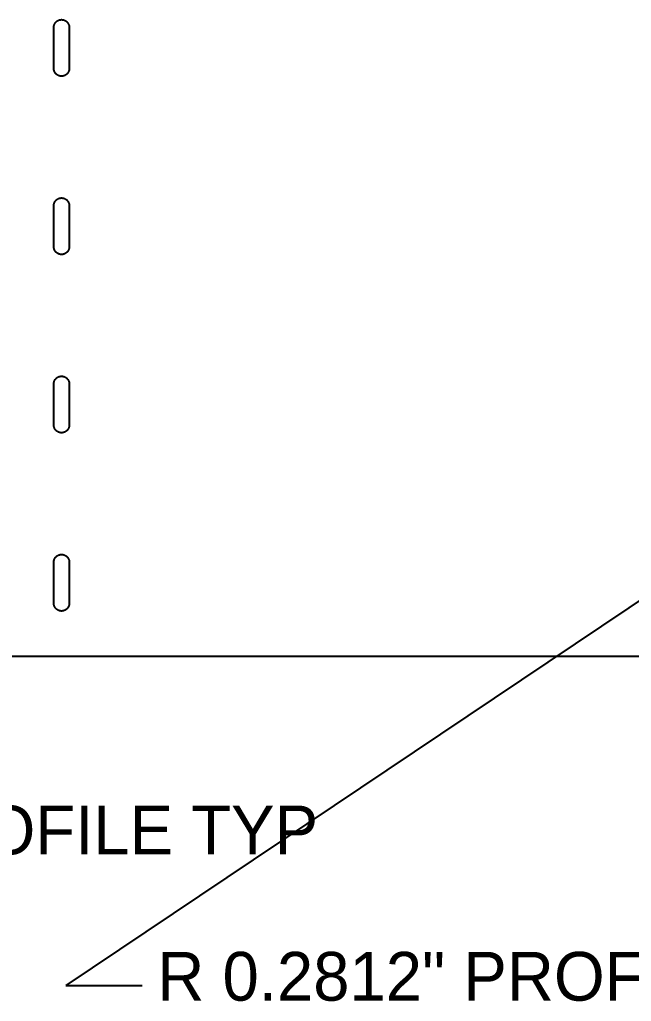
# Model space of a CAD drawing. Header units: inches. Extents: x 4 to 268, y 4 to 172.
# Drawn here: x 52.76 to 75.05, y 65.85 to 101.64 of the extents above; entities that cross this region are included whole.
import ezdxf

# ---------------------------------------------------------------- set-up
doc = ezdxf.new("R2010")
doc.units = ezdxf.units.IN
doc.header["$MEASUREMENT"] = 0

msp = doc.modelspace()

# ---------------------------------------------------------------- linework, layer by layer
at = {"layer": 'ANNOTATION'}
for p, q in [((97.089, 95.06), (54.444, 66.43)), ((54.444, 66.43), (57.222, 66.43))]:
    msp.add_line(p, q, dxfattribs=at)
at = {"layer": 'OUTLINE'}
for p, q in [((54.007, 101.375), (54.008, 101.389)), ((54.007, 101.361), (54.007, 101.375)), ((54.007, 99.861), (54.007, 101.361)), ((54.008, 101.389), (54.01, 101.402)), ((54.01, 101.402), (54.012, 101.416)), ((54.012, 101.416), (54.015, 101.429)), ((54.015, 101.429), (54.019, 101.443)), ((54.019, 101.443), (54.023, 101.456)), ((54.023, 101.456), (54.028, 101.469)), ((54.028, 101.469), (54.034, 101.481)), ((54.034, 101.481), (54.04, 101.494)), ((54.04, 101.494), (54.047, 101.506)), ((54.047, 101.506), (54.054, 101.517)), ((54.054, 101.517), (54.062, 101.529)), ((54.062, 101.529), (54.071, 101.54)), ((54.071, 101.54), (54.08, 101.55)), ((54.08, 101.55), (54.089, 101.56)), ((54.089, 101.56), (54.099, 101.57)), ((54.099, 101.57), (54.11, 101.579)), ((54.11, 101.579), (54.121, 101.587)), ((54.121, 101.587), (54.132, 101.595)), ((54.132, 101.595), (54.144, 101.602)), ((54.144, 101.602), (54.156, 101.609)), ((54.156, 101.609), (54.168, 101.615)), ((54.168, 101.615), (54.181, 101.621)), ((54.181, 101.621), (54.193, 101.626)), ((54.193, 101.626), (54.207, 101.63)), ((54.207, 101.63), (54.22, 101.634)), ((54.22, 101.634), (54.233, 101.637)), ((54.233, 101.637), (54.247, 101.639)), ((54.247, 101.639), (54.261, 101.641)), ((54.261, 101.641), (54.274, 101.642)), ((54.274, 101.642), (54.288, 101.642)), ((54.288, 101.642), (54.302, 101.642)), ((54.302, 101.642), (54.316, 101.641)), ((54.316, 101.641), (54.329, 101.639)), ((54.329, 101.639), (54.343, 101.637)), ((54.343, 101.637), (54.357, 101.634)), ((54.357, 101.634), (54.37, 101.63)), ((54.37, 101.63), (54.383, 101.626)), ((54.383, 101.626), (54.396, 101.621)), ((54.396, 101.621), (54.408, 101.615)), ((54.408, 101.615), (54.421, 101.609)), ((54.421, 101.609), (54.433, 101.602)), ((54.433, 101.602), (54.444, 101.595)), ((54.444, 101.595), (54.456, 101.587)), ((54.456, 101.587), (54.467, 101.579)), ((54.467, 101.579), (54.477, 101.57)), ((54.477, 101.57), (54.487, 101.56)), ((54.487, 101.56), (54.497, 101.55)), ((54.497, 101.55), (54.506, 101.54)), ((54.506, 101.54), (54.514, 101.529)), ((54.514, 101.529), (54.522, 101.517)), ((54.522, 101.517), (54.529, 101.506)), ((54.529, 101.506), (54.536, 101.494)), ((54.536, 101.494), (54.542, 101.481)), ((54.542, 101.481), (54.548, 101.469)), ((54.548, 101.469), (54.553, 101.456)), ((54.553, 101.456), (54.557, 101.443)), ((54.557, 101.443), (54.561, 101.429)), ((54.561, 101.429), (54.564, 101.416)), ((54.564, 101.416), (54.566, 101.402)), ((54.566, 101.402), (54.568, 101.389)), ((54.568, 101.389), (54.569, 101.375)), ((54.569, 101.375), (54.569, 101.361)), ((54.569, 101.361), (54.569, 99.861)), ((54.007, 99.854), (54.007, 99.861)), ((54.007, 99.847), (54.007, 99.854)), ((54.008, 99.84), (54.007, 99.847)), ((54.008, 99.834), (54.008, 99.84)), ((54.009, 99.827), (54.008, 99.834)), ((54.01, 99.82), (54.009, 99.827)), ((54.011, 99.813), (54.01, 99.82)), ((54.012, 99.806), (54.011, 99.813)), ((54.014, 99.799), (54.012, 99.806)), ((54.015, 99.793), (54.014, 99.799)), ((54.017, 99.786), (54.015, 99.793)), ((54.019, 99.779), (54.017, 99.786)), ((54.021, 99.773), (54.019, 99.779)), ((54.023, 99.766), (54.021, 99.773)), ((54.026, 99.76), (54.023, 99.766)), ((54.028, 99.753), (54.026, 99.76)), ((54.031, 99.747), (54.028, 99.753)), ((54.034, 99.741), (54.031, 99.747)), ((54.037, 99.735), (54.034, 99.741)), ((54.04, 99.729), (54.037, 99.735)), ((54.043, 99.722), (54.04, 99.729)), ((54.047, 99.717), (54.043, 99.722)), ((54.051, 99.711), (54.047, 99.717)), ((54.054, 99.705), (54.051, 99.711)), ((54.058, 99.699), (54.054, 99.705)), ((54.062, 99.694), (54.058, 99.699)), ((54.066, 99.688), (54.062, 99.694)), ((54.071, 99.683), (54.066, 99.688)), ((54.075, 99.677), (54.071, 99.683)), ((54.08, 99.672), (54.075, 99.677)), ((54.084, 99.667), (54.08, 99.672)), ((54.089, 99.662), (54.084, 99.667)), ((54.094, 99.657), (54.089, 99.662)), ((54.099, 99.653), (54.094, 99.657)), ((54.104, 99.648), (54.099, 99.653)), ((54.11, 99.644), (54.104, 99.648)), ((54.115, 99.639), (54.11, 99.644)), ((54.121, 99.635), (54.115, 99.639)), ((54.126, 99.631), (54.121, 99.635)), ((54.132, 99.627), (54.126, 99.631)), ((54.138, 99.623), (54.132, 99.627)), ((54.144, 99.62), (54.138, 99.623)), ((54.15, 99.616), (54.144, 99.62)), ((54.156, 99.613), (54.15, 99.616)), ((54.162, 99.61), (54.156, 99.613)), ((54.168, 99.607), (54.162, 99.61)), ((54.174, 99.604), (54.168, 99.607)), ((54.181, 99.601), (54.174, 99.604)), ((54.187, 99.599), (54.181, 99.601)), ((54.193, 99.596), (54.187, 99.599)), ((54.2, 99.594), (54.193, 99.596)), ((54.207, 99.592), (54.2, 99.594)), ((54.213, 99.59), (54.207, 99.592)), ((54.22, 99.588), (54.213, 99.59)), ((54.227, 99.587), (54.22, 99.588)), ((54.233, 99.585), (54.227, 99.587)), ((54.24, 99.584), (54.233, 99.585)), ((54.247, 99.583), (54.24, 99.584)), ((54.254, 99.582), (54.247, 99.583)), ((54.261, 99.581), (54.254, 99.582)), ((54.268, 99.581), (54.261, 99.581)), ((54.274, 99.58), (54.268, 99.581)), ((54.281, 99.58), (54.274, 99.58)), ((54.288, 99.58), (54.281, 99.58)), ((54.295, 99.58), (54.288, 99.58)), ((54.302, 99.58), (54.295, 99.58)), ((54.309, 99.581), (54.302, 99.58)), ((54.316, 99.581), (54.309, 99.581)), ((54.323, 99.582), (54.316, 99.581)), ((54.329, 99.583), (54.323, 99.582)), ((54.336, 99.584), (54.329, 99.583)), ((54.343, 99.585), (54.336, 99.584)), ((54.35, 99.587), (54.343, 99.585)), ((54.357, 99.588), (54.35, 99.587)), ((54.363, 99.59), (54.357, 99.588)), ((54.37, 99.592), (54.363, 99.59)), ((54.376, 99.594), (54.37, 99.592)), ((54.383, 99.596), (54.376, 99.594)), ((54.389, 99.599), (54.383, 99.596)), ((54.396, 99.601), (54.389, 99.599)), ((54.402, 99.604), (54.396, 99.601)), ((54.408, 99.607), (54.402, 99.604)), ((54.415, 99.61), (54.408, 99.607)), ((54.421, 99.613), (54.415, 99.61)), ((54.427, 99.616), (54.421, 99.613)), ((54.433, 99.62), (54.427, 99.616)), ((54.439, 99.623), (54.433, 99.62)), ((54.444, 99.627), (54.439, 99.623)), ((54.45, 99.631), (54.444, 99.627)), ((54.456, 99.635), (54.45, 99.631)), ((54.461, 99.639), (54.456, 99.635)), ((54.467, 99.644), (54.461, 99.639)), ((54.472, 99.648), (54.467, 99.644)), ((54.477, 99.653), (54.472, 99.648)), ((54.482, 99.657), (54.477, 99.653)), ((54.487, 99.662), (54.482, 99.657)), ((54.492, 99.667), (54.487, 99.662)), ((54.497, 99.672), (54.492, 99.667)), ((54.501, 99.677), (54.497, 99.672)), ((54.506, 99.683), (54.501, 99.677)), ((54.51, 99.688), (54.506, 99.683)), ((54.514, 99.694), (54.51, 99.688)), ((54.518, 99.699), (54.514, 99.694)), ((54.522, 99.705), (54.518, 99.699)), ((54.526, 99.711), (54.522, 99.705)), ((54.529, 99.717), (54.526, 99.711)), ((54.533, 99.722), (54.529, 99.717)), ((54.536, 99.729), (54.533, 99.722)), ((54.539, 99.735), (54.536, 99.729)), ((54.542, 99.741), (54.539, 99.735)), ((54.545, 99.747), (54.542, 99.741)), ((54.548, 99.753), (54.545, 99.747)), ((54.551, 99.76), (54.548, 99.753)), ((54.553, 99.766), (54.551, 99.76)), ((54.555, 99.773), (54.553, 99.766)), ((54.557, 99.779), (54.555, 99.773)), ((54.559, 99.786), (54.557, 99.779)), ((54.561, 99.793), (54.559, 99.786)), ((54.563, 99.799), (54.561, 99.793)), ((54.564, 99.806), (54.563, 99.799)), ((54.565, 99.813), (54.564, 99.806)), ((54.566, 99.82), (54.565, 99.813)), ((54.567, 99.827), (54.566, 99.82)), ((54.568, 99.834), (54.567, 99.827)), ((54.569, 99.84), (54.568, 99.834)), ((54.569, 99.861), (54.569, 99.854)), ((54.569, 99.854), (54.569, 99.847)), ((54.569, 99.847), (54.569, 99.84)), ((54.007, 94.875), (54.008, 94.889)), ((54.007, 94.861), (54.007, 94.875)), ((54.007, 93.361), (54.007, 94.861)), ((54.008, 94.889), (54.01, 94.902)), ((54.01, 94.902), (54.012, 94.916)), ((54.012, 94.916), (54.015, 94.929)), ((54.015, 94.929), (54.019, 94.943)), ((54.019, 94.943), (54.023, 94.956)), ((54.023, 94.956), (54.028, 94.969)), ((54.028, 94.969), (54.034, 94.981)), ((54.034, 94.981), (54.04, 94.994)), ((54.04, 94.994), (54.047, 95.006)), ((54.047, 95.006), (54.054, 95.017)), ((54.054, 95.017), (54.062, 95.029)), ((54.062, 95.029), (54.071, 95.04)), ((54.071, 95.04), (54.08, 95.05)), ((54.08, 95.05), (54.089, 95.06)), ((54.089, 95.06), (54.099, 95.07)), ((54.099, 95.07), (54.11, 95.079)), ((54.11, 95.079), (54.121, 95.087)), ((54.121, 95.087), (54.132, 95.095)), ((54.132, 95.095), (54.144, 95.102)), ((54.144, 95.102), (54.156, 95.109)), ((54.156, 95.109), (54.168, 95.115)), ((54.168, 95.115), (54.181, 95.121)), ((54.181, 95.121), (54.193, 95.126)), ((54.193, 95.126), (54.207, 95.13)), ((54.207, 95.13), (54.22, 95.134)), ((54.22, 95.134), (54.233, 95.137)), ((54.233, 95.137), (54.247, 95.139)), ((54.247, 95.139), (54.261, 95.141)), ((54.261, 95.141), (54.274, 95.142)), ((54.274, 95.142), (54.288, 95.142)), ((54.288, 95.142), (54.302, 95.142)), ((54.302, 95.142), (54.316, 95.141)), ((54.316, 95.141), (54.329, 95.139)), ((54.329, 95.139), (54.343, 95.137)), ((54.343, 95.137), (54.357, 95.134)), ((54.357, 95.134), (54.37, 95.13)), ((54.37, 95.13), (54.383, 95.126)), ((54.383, 95.126), (54.396, 95.121)), ((54.396, 95.121), (54.408, 95.115)), ((54.408, 95.115), (54.421, 95.109)), ((54.421, 95.109), (54.433, 95.102)), ((54.433, 95.102), (54.444, 95.095)), ((54.444, 95.095), (54.456, 95.087)), ((54.456, 95.087), (54.467, 95.079)), ((54.467, 95.079), (54.477, 95.07)), ((54.477, 95.07), (54.487, 95.06)), ((54.487, 95.06), (54.497, 95.05)), ((54.497, 95.05), (54.506, 95.04)), ((54.506, 95.04), (54.514, 95.029)), ((54.514, 95.029), (54.522, 95.017)), ((54.522, 95.017), (54.529, 95.006)), ((54.529, 95.006), (54.536, 94.994)), ((54.536, 94.994), (54.542, 94.981)), ((54.542, 94.981), (54.548, 94.969)), ((54.548, 94.969), (54.553, 94.956)), ((54.553, 94.956), (54.557, 94.943)), ((54.557, 94.943), (54.561, 94.929)), ((54.561, 94.929), (54.564, 94.916)), ((54.564, 94.916), (54.566, 94.902)), ((54.566, 94.902), (54.568, 94.889)), ((54.568, 94.889), (54.569, 94.875)), ((54.569, 94.875), (54.569, 94.861)), ((54.569, 94.861), (54.569, 93.361)), ((54.007, 93.354), (54.007, 93.361)), ((54.007, 93.347), (54.007, 93.354)), ((54.008, 93.34), (54.007, 93.347)), ((54.008, 93.334), (54.008, 93.34)), ((54.009, 93.327), (54.008, 93.334)), ((54.01, 93.32), (54.009, 93.327)), ((54.011, 93.313), (54.01, 93.32)), ((54.012, 93.306), (54.011, 93.313)), ((54.014, 93.299), (54.012, 93.306)), ((54.015, 93.293), (54.014, 93.299)), ((54.017, 93.286), (54.015, 93.293)), ((54.019, 93.279), (54.017, 93.286)), ((54.021, 93.273), (54.019, 93.279)), ((54.023, 93.266), (54.021, 93.273)), ((54.026, 93.26), (54.023, 93.266)), ((54.028, 93.253), (54.026, 93.26)), ((54.031, 93.247), (54.028, 93.253)), ((54.034, 93.241), (54.031, 93.247)), ((54.037, 93.235), (54.034, 93.241)), ((54.04, 93.229), (54.037, 93.235)), ((54.043, 93.222), (54.04, 93.229)), ((54.047, 93.217), (54.043, 93.222)), ((54.051, 93.211), (54.047, 93.217)), ((54.054, 93.205), (54.051, 93.211)), ((54.058, 93.199), (54.054, 93.205)), ((54.062, 93.194), (54.058, 93.199)), ((54.066, 93.188), (54.062, 93.194)), ((54.071, 93.183), (54.066, 93.188)), ((54.075, 93.177), (54.071, 93.183)), ((54.08, 93.172), (54.075, 93.177)), ((54.084, 93.167), (54.08, 93.172)), ((54.089, 93.162), (54.084, 93.167)), ((54.094, 93.157), (54.089, 93.162)), ((54.099, 93.153), (54.094, 93.157)), ((54.104, 93.148), (54.099, 93.153)), ((54.11, 93.144), (54.104, 93.148)), ((54.115, 93.139), (54.11, 93.144)), ((54.121, 93.135), (54.115, 93.139)), ((54.126, 93.131), (54.121, 93.135)), ((54.132, 93.127), (54.126, 93.131)), ((54.138, 93.123), (54.132, 93.127)), ((54.144, 93.12), (54.138, 93.123)), ((54.15, 93.116), (54.144, 93.12)), ((54.156, 93.113), (54.15, 93.116)), ((54.162, 93.11), (54.156, 93.113)), ((54.168, 93.107), (54.162, 93.11)), ((54.174, 93.104), (54.168, 93.107)), ((54.181, 93.101), (54.174, 93.104)), ((54.187, 93.099), (54.181, 93.101)), ((54.193, 93.096), (54.187, 93.099)), ((54.2, 93.094), (54.193, 93.096)), ((54.207, 93.092), (54.2, 93.094)), ((54.213, 93.09), (54.207, 93.092)), ((54.22, 93.088), (54.213, 93.09)), ((54.227, 93.087), (54.22, 93.088)), ((54.233, 93.085), (54.227, 93.087)), ((54.24, 93.084), (54.233, 93.085)), ((54.247, 93.083), (54.24, 93.084)), ((54.254, 93.082), (54.247, 93.083)), ((54.261, 93.081), (54.254, 93.082)), ((54.268, 93.081), (54.261, 93.081)), ((54.274, 93.08), (54.268, 93.081)), ((54.281, 93.08), (54.274, 93.08)), ((54.288, 93.08), (54.281, 93.08)), ((54.295, 93.08), (54.288, 93.08)), ((54.302, 93.08), (54.295, 93.08)), ((54.309, 93.081), (54.302, 93.08)), ((54.316, 93.081), (54.309, 93.081)), ((54.323, 93.082), (54.316, 93.081)), ((54.329, 93.083), (54.323, 93.082)), ((54.336, 93.084), (54.329, 93.083)), ((54.343, 93.085), (54.336, 93.084)), ((54.35, 93.087), (54.343, 93.085)), ((54.357, 93.088), (54.35, 93.087)), ((54.363, 93.09), (54.357, 93.088)), ((54.37, 93.092), (54.363, 93.09)), ((54.376, 93.094), (54.37, 93.092)), ((54.383, 93.096), (54.376, 93.094)), ((54.389, 93.099), (54.383, 93.096)), ((54.396, 93.101), (54.389, 93.099)), ((54.402, 93.104), (54.396, 93.101)), ((54.408, 93.107), (54.402, 93.104)), ((54.415, 93.11), (54.408, 93.107)), ((54.421, 93.113), (54.415, 93.11)), ((54.427, 93.116), (54.421, 93.113)), ((54.433, 93.12), (54.427, 93.116)), ((54.439, 93.123), (54.433, 93.12)), ((54.444, 93.127), (54.439, 93.123)), ((54.45, 93.131), (54.444, 93.127)), ((54.456, 93.135), (54.45, 93.131)), ((54.461, 93.139), (54.456, 93.135)), ((54.467, 93.144), (54.461, 93.139)), ((54.472, 93.148), (54.467, 93.144)), ((54.477, 93.153), (54.472, 93.148)), ((54.482, 93.157), (54.477, 93.153)), ((54.487, 93.162), (54.482, 93.157)), ((54.492, 93.167), (54.487, 93.162)), ((54.497, 93.172), (54.492, 93.167)), ((54.501, 93.177), (54.497, 93.172)), ((54.506, 93.183), (54.501, 93.177)), ((54.51, 93.188), (54.506, 93.183)), ((54.514, 93.194), (54.51, 93.188)), ((54.518, 93.199), (54.514, 93.194)), ((54.522, 93.205), (54.518, 93.199)), ((54.526, 93.211), (54.522, 93.205)), ((54.529, 93.217), (54.526, 93.211)), ((54.533, 93.222), (54.529, 93.217)), ((54.536, 93.229), (54.533, 93.222)), ((54.539, 93.235), (54.536, 93.229)), ((54.542, 93.241), (54.539, 93.235)), ((54.545, 93.247), (54.542, 93.241)), ((54.548, 93.253), (54.545, 93.247)), ((54.551, 93.26), (54.548, 93.253)), ((54.553, 93.266), (54.551, 93.26)), ((54.555, 93.273), (54.553, 93.266)), ((54.557, 93.279), (54.555, 93.273)), ((54.559, 93.286), (54.557, 93.279)), ((54.561, 93.293), (54.559, 93.286)), ((54.563, 93.299), (54.561, 93.293)), ((54.564, 93.306), (54.563, 93.299)), ((54.565, 93.313), (54.564, 93.306)), ((54.566, 93.32), (54.565, 93.313)), ((54.567, 93.327), (54.566, 93.32)), ((54.568, 93.334), (54.567, 93.327)), ((54.569, 93.34), (54.568, 93.334)), ((54.569, 93.361), (54.569, 93.354)), ((54.569, 93.354), (54.569, 93.347)), ((54.569, 93.347), (54.569, 93.34)), ((54.01, 88.402), (54.012, 88.416)), ((54.012, 88.416), (54.015, 88.429)), ((54.015, 88.429), (54.019, 88.443)), ((54.019, 88.443), (54.023, 88.456)), ((54.023, 88.456), (54.028, 88.469)), ((54.028, 88.469), (54.034, 88.481)), ((54.034, 88.481), (54.04, 88.494)), ((54.04, 88.494), (54.047, 88.506)), ((54.047, 88.506), (54.054, 88.517)), ((54.054, 88.517), (54.062, 88.529)), ((54.062, 88.529), (54.071, 88.54)), ((54.071, 88.54), (54.08, 88.55)), ((54.08, 88.55), (54.089, 88.56)), ((54.089, 88.56), (54.099, 88.57)), ((54.099, 88.57), (54.11, 88.579)), ((54.11, 88.579), (54.121, 88.587)), ((54.121, 88.587), (54.132, 88.595)), ((54.132, 88.595), (54.144, 88.602)), ((54.144, 88.602), (54.156, 88.609)), ((54.156, 88.609), (54.168, 88.615)), ((54.168, 88.615), (54.181, 88.621)), ((54.181, 88.621), (54.193, 88.626)), ((54.193, 88.626), (54.207, 88.63)), ((54.207, 88.63), (54.22, 88.634)), ((54.22, 88.634), (54.233, 88.637)), ((54.233, 88.637), (54.247, 88.639)), ((54.247, 88.639), (54.261, 88.641)), ((54.261, 88.641), (54.274, 88.642)), ((54.274, 88.642), (54.288, 88.642)), ((54.288, 88.642), (54.302, 88.642)), ((54.302, 88.642), (54.316, 88.641)), ((54.316, 88.641), (54.329, 88.639)), ((54.329, 88.639), (54.343, 88.637)), ((54.343, 88.637), (54.357, 88.634)), ((54.357, 88.634), (54.37, 88.63)), ((54.37, 88.63), (54.383, 88.626)), ((54.383, 88.626), (54.396, 88.621)), ((54.396, 88.621), (54.408, 88.615)), ((54.408, 88.615), (54.421, 88.609)), ((54.421, 88.609), (54.433, 88.602)), ((54.433, 88.602), (54.444, 88.595)), ((54.444, 88.595), (54.456, 88.587)), ((54.456, 88.587), (54.467, 88.579)), ((54.467, 88.579), (54.477, 88.57)), ((54.477, 88.57), (54.487, 88.56)), ((54.487, 88.56), (54.497, 88.55)), ((54.497, 88.55), (54.506, 88.54)), ((54.506, 88.54), (54.514, 88.529)), ((54.514, 88.529), (54.522, 88.517)), ((54.522, 88.517), (54.529, 88.506)), ((54.529, 88.506), (54.536, 88.494)), ((54.536, 88.494), (54.542, 88.481)), ((54.542, 88.481), (54.548, 88.469)), ((54.548, 88.469), (54.553, 88.456)), ((54.553, 88.456), (54.557, 88.443)), ((54.557, 88.443), (54.561, 88.429)), ((54.561, 88.429), (54.564, 88.416)), ((54.564, 88.416), (54.566, 88.402)), ((54.007, 88.375), (54.008, 88.389)), ((54.007, 88.361), (54.007, 88.375)), ((54.007, 86.861), (54.007, 88.361)), ((54.008, 88.389), (54.01, 88.402)), ((54.566, 88.402), (54.568, 88.389)), ((54.568, 88.389), (54.569, 88.375)), ((54.569, 88.375), (54.569, 88.361)), ((54.569, 88.361), (54.569, 86.861)), ((54.007, 86.854), (54.007, 86.861)), ((54.007, 86.847), (54.007, 86.854)), ((54.008, 86.84), (54.007, 86.847)), ((54.008, 86.834), (54.008, 86.84)), ((54.009, 86.827), (54.008, 86.834)), ((54.01, 86.82), (54.009, 86.827)), ((54.011, 86.813), (54.01, 86.82)), ((54.012, 86.806), (54.011, 86.813)), ((54.014, 86.799), (54.012, 86.806)), ((54.015, 86.793), (54.014, 86.799)), ((54.017, 86.786), (54.015, 86.793)), ((54.019, 86.779), (54.017, 86.786)), ((54.021, 86.773), (54.019, 86.779)), ((54.023, 86.766), (54.021, 86.773)), ((54.026, 86.76), (54.023, 86.766)), ((54.028, 86.753), (54.026, 86.76)), ((54.031, 86.747), (54.028, 86.753)), ((54.034, 86.741), (54.031, 86.747)), ((54.037, 86.735), (54.034, 86.741)), ((54.04, 86.729), (54.037, 86.735)), ((54.043, 86.722), (54.04, 86.729)), ((54.047, 86.717), (54.043, 86.722)), ((54.051, 86.711), (54.047, 86.717)), ((54.054, 86.705), (54.051, 86.711)), ((54.058, 86.699), (54.054, 86.705)), ((54.062, 86.694), (54.058, 86.699)), ((54.066, 86.688), (54.062, 86.694)), ((54.071, 86.683), (54.066, 86.688)), ((54.075, 86.677), (54.071, 86.683)), ((54.08, 86.672), (54.075, 86.677)), ((54.084, 86.667), (54.08, 86.672)), ((54.089, 86.662), (54.084, 86.667)), ((54.094, 86.657), (54.089, 86.662)), ((54.099, 86.653), (54.094, 86.657)), ((54.104, 86.648), (54.099, 86.653)), ((54.11, 86.644), (54.104, 86.648)), ((54.115, 86.639), (54.11, 86.644)), ((54.121, 86.635), (54.115, 86.639)), ((54.126, 86.631), (54.121, 86.635)), ((54.132, 86.627), (54.126, 86.631)), ((54.138, 86.623), (54.132, 86.627)), ((54.144, 86.62), (54.138, 86.623)), ((54.439, 86.623), (54.433, 86.62)), ((54.444, 86.627), (54.439, 86.623)), ((54.45, 86.631), (54.444, 86.627)), ((54.456, 86.635), (54.45, 86.631)), ((54.461, 86.639), (54.456, 86.635)), ((54.467, 86.644), (54.461, 86.639)), ((54.472, 86.648), (54.467, 86.644)), ((54.477, 86.653), (54.472, 86.648)), ((54.482, 86.657), (54.477, 86.653)), ((54.487, 86.662), (54.482, 86.657)), ((54.492, 86.667), (54.487, 86.662)), ((54.497, 86.672), (54.492, 86.667)), ((54.501, 86.677), (54.497, 86.672)), ((54.506, 86.683), (54.501, 86.677)), ((54.51, 86.688), (54.506, 86.683)), ((54.514, 86.694), (54.51, 86.688)), ((54.518, 86.699), (54.514, 86.694)), ((54.522, 86.705), (54.518, 86.699)), ((54.526, 86.711), (54.522, 86.705)), ((54.529, 86.717), (54.526, 86.711)), ((54.533, 86.722), (54.529, 86.717)), ((54.536, 86.729), (54.533, 86.722)), ((54.539, 86.735), (54.536, 86.729)), ((54.542, 86.741), (54.539, 86.735)), ((54.545, 86.747), (54.542, 86.741)), ((54.548, 86.753), (54.545, 86.747)), ((54.551, 86.76), (54.548, 86.753)), ((54.553, 86.766), (54.551, 86.76)), ((54.555, 86.773), (54.553, 86.766)), ((54.557, 86.779), (54.555, 86.773)), ((54.559, 86.786), (54.557, 86.779)), ((54.561, 86.793), (54.559, 86.786)), ((54.563, 86.799), (54.561, 86.793)), ((54.564, 86.806), (54.563, 86.799)), ((54.565, 86.813), (54.564, 86.806)), ((54.566, 86.82), (54.565, 86.813)), ((54.567, 86.827), (54.566, 86.82)), ((54.568, 86.834), (54.567, 86.827)), ((54.569, 86.84), (54.568, 86.834)), ((54.569, 86.861), (54.569, 86.854)), ((54.569, 86.854), (54.569, 86.847)), ((54.569, 86.847), (54.569, 86.84)), ((54.15, 86.616), (54.144, 86.62)), ((54.156, 86.613), (54.15, 86.616)), ((54.162, 86.61), (54.156, 86.613)), ((54.168, 86.607), (54.162, 86.61)), ((54.174, 86.604), (54.168, 86.607)), ((54.181, 86.601), (54.174, 86.604)), ((54.187, 86.599), (54.181, 86.601)), ((54.193, 86.596), (54.187, 86.599)), ((54.2, 86.594), (54.193, 86.596)), ((54.207, 86.592), (54.2, 86.594)), ((54.213, 86.59), (54.207, 86.592)), ((54.22, 86.588), (54.213, 86.59)), ((54.227, 86.587), (54.22, 86.588)), ((54.233, 86.585), (54.227, 86.587)), ((54.24, 86.584), (54.233, 86.585)), ((54.247, 86.583), (54.24, 86.584)), ((54.254, 86.582), (54.247, 86.583)), ((54.261, 86.581), (54.254, 86.582)), ((54.268, 86.581), (54.261, 86.581)), ((54.274, 86.58), (54.268, 86.581)), ((54.281, 86.58), (54.274, 86.58)), ((54.288, 86.58), (54.281, 86.58)), ((54.295, 86.58), (54.288, 86.58)), ((54.302, 86.58), (54.295, 86.58)), ((54.309, 86.581), (54.302, 86.58)), ((54.316, 86.581), (54.309, 86.581)), ((54.323, 86.582), (54.316, 86.581)), ((54.329, 86.583), (54.323, 86.582)), ((54.336, 86.584), (54.329, 86.583)), ((54.343, 86.585), (54.336, 86.584)), ((54.35, 86.587), (54.343, 86.585)), ((54.357, 86.588), (54.35, 86.587)), ((54.363, 86.59), (54.357, 86.588)), ((54.37, 86.592), (54.363, 86.59)), ((54.376, 86.594), (54.37, 86.592)), ((54.383, 86.596), (54.376, 86.594)), ((54.389, 86.599), (54.383, 86.596)), ((54.396, 86.601), (54.389, 86.599)), ((54.402, 86.604), (54.396, 86.601)), ((54.408, 86.607), (54.402, 86.604)), ((54.415, 86.61), (54.408, 86.607)), ((54.421, 86.613), (54.415, 86.61)), ((54.427, 86.616), (54.421, 86.613)), ((54.433, 86.62), (54.427, 86.616)), ((54.023, 81.956), (54.028, 81.969)), ((54.028, 81.969), (54.034, 81.981)), ((54.034, 81.981), (54.04, 81.994)), ((54.04, 81.994), (54.047, 82.006)), ((54.047, 82.006), (54.054, 82.017)), ((54.054, 82.017), (54.062, 82.029)), ((54.062, 82.029), (54.071, 82.04)), ((54.071, 82.04), (54.08, 82.05)), ((54.08, 82.05), (54.089, 82.06)), ((54.089, 82.06), (54.099, 82.07)), ((54.099, 82.07), (54.11, 82.079)), ((54.11, 82.079), (54.121, 82.087)), ((54.121, 82.087), (54.132, 82.095)), ((54.132, 82.095), (54.144, 82.102)), ((54.144, 82.102), (54.156, 82.109)), ((54.156, 82.109), (54.168, 82.115)), ((54.168, 82.115), (54.181, 82.121)), ((54.181, 82.121), (54.193, 82.126)), ((54.193, 82.126), (54.207, 82.13)), ((54.207, 82.13), (54.22, 82.134)), ((54.22, 82.134), (54.233, 82.137)), ((54.233, 82.137), (54.247, 82.139)), ((54.247, 82.139), (54.261, 82.141)), ((54.261, 82.141), (54.274, 82.142)), ((54.274, 82.142), (54.288, 82.142)), ((54.288, 82.142), (54.302, 82.142)), ((54.302, 82.142), (54.316, 82.141)), ((54.316, 82.141), (54.329, 82.139)), ((54.329, 82.139), (54.343, 82.137)), ((54.343, 82.137), (54.357, 82.134)), ((54.357, 82.134), (54.37, 82.13)), ((54.37, 82.13), (54.383, 82.126)), ((54.383, 82.126), (54.396, 82.121)), ((54.396, 82.121), (54.408, 82.115)), ((54.408, 82.115), (54.421, 82.109)), ((54.421, 82.109), (54.433, 82.102)), ((54.433, 82.102), (54.444, 82.095)), ((54.444, 82.095), (54.456, 82.087)), ((54.456, 82.087), (54.467, 82.079)), ((54.467, 82.079), (54.477, 82.07)), ((54.477, 82.07), (54.487, 82.06)), ((54.487, 82.06), (54.497, 82.05)), ((54.497, 82.05), (54.506, 82.04)), ((54.506, 82.04), (54.514, 82.029)), ((54.514, 82.029), (54.522, 82.017)), ((54.522, 82.017), (54.529, 82.006)), ((54.529, 82.006), (54.536, 81.994)), ((54.536, 81.994), (54.542, 81.981)), ((54.542, 81.981), (54.548, 81.969)), ((54.548, 81.969), (54.553, 81.956)), ((54.007, 81.875), (54.008, 81.889)), ((54.007, 81.861), (54.007, 81.875)), ((54.007, 80.361), (54.007, 81.861)), ((54.008, 81.889), (54.01, 81.902)), ((54.01, 81.902), (54.012, 81.916)), ((54.012, 81.916), (54.015, 81.929)), ((54.015, 81.929), (54.019, 81.943)), ((54.019, 81.943), (54.023, 81.956)), ((54.553, 81.956), (54.557, 81.943)), ((54.557, 81.943), (54.561, 81.929)), ((54.561, 81.929), (54.564, 81.916)), ((54.564, 81.916), (54.566, 81.902)), ((54.566, 81.902), (54.568, 81.889)), ((54.568, 81.889), (54.569, 81.875)), ((54.569, 81.875), (54.569, 81.861)), ((54.569, 81.861), (54.569, 80.361)), ((54.007, 80.354), (54.007, 80.361)), ((54.007, 80.347), (54.007, 80.354)), ((54.008, 80.34), (54.007, 80.347)), ((54.008, 80.334), (54.008, 80.34)), ((54.009, 80.327), (54.008, 80.334)), ((54.01, 80.32), (54.009, 80.327)), ((54.011, 80.313), (54.01, 80.32)), ((54.012, 80.306), (54.011, 80.313)), ((54.014, 80.299), (54.012, 80.306)), ((54.015, 80.293), (54.014, 80.299)), ((54.017, 80.286), (54.015, 80.293)), ((54.019, 80.279), (54.017, 80.286)), ((54.021, 80.273), (54.019, 80.279)), ((54.023, 80.266), (54.021, 80.273)), ((54.026, 80.26), (54.023, 80.266)), ((54.028, 80.253), (54.026, 80.26)), ((54.031, 80.247), (54.028, 80.253)), ((54.034, 80.241), (54.031, 80.247)), ((54.037, 80.235), (54.034, 80.241)), ((54.04, 80.229), (54.037, 80.235)), ((54.043, 80.222), (54.04, 80.229)), ((54.047, 80.217), (54.043, 80.222)), ((54.051, 80.211), (54.047, 80.217)), ((54.054, 80.205), (54.051, 80.211)), ((54.058, 80.199), (54.054, 80.205)), ((54.062, 80.194), (54.058, 80.199)), ((54.066, 80.188), (54.062, 80.194)), ((54.071, 80.183), (54.066, 80.188)), ((54.075, 80.177), (54.071, 80.183)), ((54.506, 80.183), (54.501, 80.177)), ((54.51, 80.188), (54.506, 80.183)), ((54.514, 80.194), (54.51, 80.188)), ((54.518, 80.199), (54.514, 80.194)), ((54.522, 80.205), (54.518, 80.199)), ((54.526, 80.211), (54.522, 80.205)), ((54.529, 80.217), (54.526, 80.211)), ((54.533, 80.222), (54.529, 80.217)), ((54.536, 80.229), (54.533, 80.222)), ((54.539, 80.235), (54.536, 80.229)), ((54.542, 80.241), (54.539, 80.235)), ((54.545, 80.247), (54.542, 80.241)), ((54.548, 80.253), (54.545, 80.247)), ((54.551, 80.26), (54.548, 80.253)), ((54.553, 80.266), (54.551, 80.26)), ((54.555, 80.273), (54.553, 80.266)), ((54.557, 80.279), (54.555, 80.273)), ((54.559, 80.286), (54.557, 80.279)), ((54.561, 80.293), (54.559, 80.286)), ((54.563, 80.299), (54.561, 80.293)), ((54.564, 80.306), (54.563, 80.299)), ((54.565, 80.313), (54.564, 80.306)), ((54.566, 80.32), (54.565, 80.313)), ((54.567, 80.327), (54.566, 80.32)), ((54.568, 80.334), (54.567, 80.327)), ((54.569, 80.34), (54.568, 80.334)), ((54.569, 80.361), (54.569, 80.354)), ((54.569, 80.354), (54.569, 80.347)), ((54.569, 80.347), (54.569, 80.34)), ((54.08, 80.172), (54.075, 80.177)), ((54.084, 80.167), (54.08, 80.172)), ((54.089, 80.162), (54.084, 80.167)), ((54.094, 80.157), (54.089, 80.162)), ((54.099, 80.153), (54.094, 80.157)), ((54.104, 80.148), (54.099, 80.153)), ((54.11, 80.144), (54.104, 80.148)), ((54.115, 80.139), (54.11, 80.144)), ((54.121, 80.135), (54.115, 80.139)), ((54.126, 80.131), (54.121, 80.135)), ((54.132, 80.127), (54.126, 80.131)), ((54.138, 80.123), (54.132, 80.127)), ((54.144, 80.12), (54.138, 80.123)), ((54.15, 80.116), (54.144, 80.12)), ((54.156, 80.113), (54.15, 80.116)), ((54.162, 80.11), (54.156, 80.113)), ((54.168, 80.107), (54.162, 80.11)), ((54.174, 80.104), (54.168, 80.107)), ((54.181, 80.101), (54.174, 80.104)), ((54.187, 80.099), (54.181, 80.101)), ((54.193, 80.096), (54.187, 80.099)), ((54.2, 80.094), (54.193, 80.096)), ((54.207, 80.092), (54.2, 80.094)), ((54.213, 80.09), (54.207, 80.092)), ((54.22, 80.088), (54.213, 80.09)), ((54.227, 80.087), (54.22, 80.088)), ((54.233, 80.085), (54.227, 80.087)), ((54.24, 80.084), (54.233, 80.085)), ((54.247, 80.083), (54.24, 80.084)), ((54.254, 80.082), (54.247, 80.083)), ((54.261, 80.081), (54.254, 80.082)), ((54.268, 80.081), (54.261, 80.081)), ((54.274, 80.08), (54.268, 80.081)), ((54.281, 80.08), (54.274, 80.08)), ((54.288, 80.08), (54.281, 80.08)), ((54.295, 80.08), (54.288, 80.08)), ((54.302, 80.08), (54.295, 80.08)), ((54.309, 80.081), (54.302, 80.08)), ((54.316, 80.081), (54.309, 80.081)), ((54.323, 80.082), (54.316, 80.081)), ((54.329, 80.083), (54.323, 80.082)), ((54.336, 80.084), (54.329, 80.083)), ((54.343, 80.085), (54.336, 80.084)), ((54.35, 80.087), (54.343, 80.085)), ((54.357, 80.088), (54.35, 80.087)), ((54.363, 80.09), (54.357, 80.088)), ((54.37, 80.092), (54.363, 80.09)), ((54.376, 80.094), (54.37, 80.092)), ((54.383, 80.096), (54.376, 80.094)), ((54.389, 80.099), (54.383, 80.096)), ((54.396, 80.101), (54.389, 80.099)), ((54.402, 80.104), (54.396, 80.101)), ((54.408, 80.107), (54.402, 80.104)), ((54.415, 80.11), (54.408, 80.107)), ((54.421, 80.113), (54.415, 80.11)), ((54.427, 80.116), (54.421, 80.113)), ((54.433, 80.12), (54.427, 80.116)), ((54.439, 80.123), (54.433, 80.12)), ((54.444, 80.127), (54.439, 80.123)), ((54.45, 80.131), (54.444, 80.127)), ((54.456, 80.135), (54.45, 80.131)), ((54.461, 80.139), (54.456, 80.135)), ((54.467, 80.144), (54.461, 80.139)), ((54.472, 80.148), (54.467, 80.144)), ((54.477, 80.153), (54.472, 80.148)), ((54.482, 80.157), (54.477, 80.153)), ((54.487, 80.162), (54.482, 80.157)), ((54.492, 80.167), (54.487, 80.162)), ((54.497, 80.172), (54.492, 80.167)), ((54.501, 80.177), (54.497, 80.172)), ((31.822, 78.43), (97.288, 78.43))]:
    msp.add_line(p, q, dxfattribs=at)

# ---------------------------------------------------------------- texts
at = {"layer": 'ANNOTATION'}
for s, p in [('R 73" PROFILE TYP', (41.656, 71.207)), ('R 0.2812" PROFILE TYP', (57.778, 65.874))]:
    msp.add_text(s, height=1.77778, dxfattribs=at).set_placement(p)

doc.saveas('drawing.dxf')
